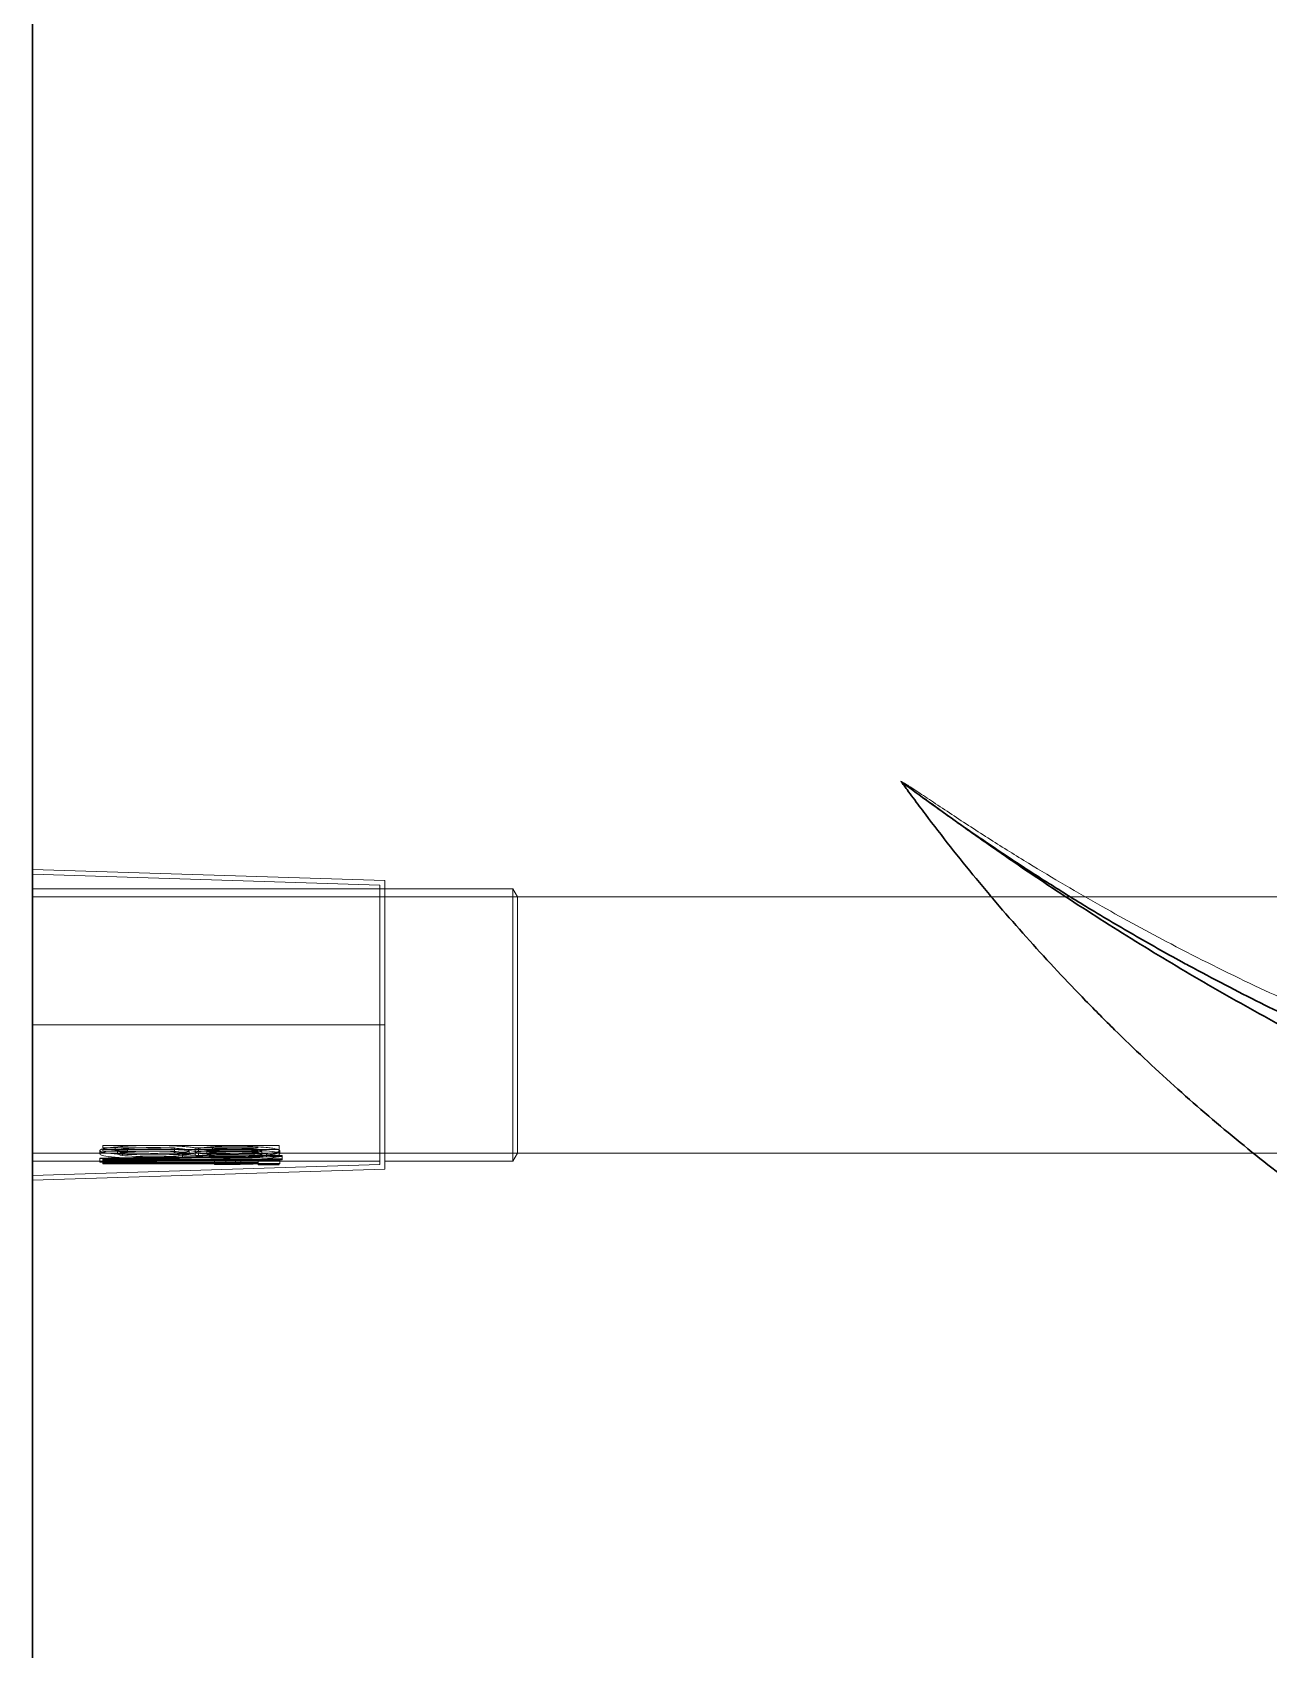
# Model space of a CAD drawing. Header units: millimetres. Extents: x 0 to 1749, y -46 to 1352.
# Drawn here: x 254.7 to 293.3, y 290.8 to 341.3 of the extents above; entities that cross this region are included whole.
import ezdxf
from ezdxf.lldxf.tags import DXFTag

# ---------------------------------------------------------------- set-up
doc = ezdxf.new("R2010")
doc.units = ezdxf.units.MM
doc.layers.add('1', color=7, linetype='Continuous', true_color=0xffffff)
tags = doc.linetypes.add('DASHED', pattern=[25.72, 12.86, -12.86]).pattern_tags.tags
tags[6:7] = [DXFTag(74, 4), DXFTag(75, 0), DXFTag(340, '0'), DXFTag(46, 0.0), DXFTag(50, 0.0), DXFTag(44, 0.0), DXFTag(45, 0.0)]
tags[4:5] = [DXFTag(74, 4), DXFTag(75, 0), DXFTag(340, '0'), DXFTag(46, 0.0), DXFTag(50, 0.0), DXFTag(44, 0.0), DXFTag(45, 0.0)]

msp = doc.modelspace()

# ---------------------------------------------------------------- linework, layer by layer
at = {"layer": '1', "color": 7, "linetype": 'Continuous', "lineweight": 30}
msp.add_line((254.73953, 409.29535), (254.73953, 274.29535), dxfattribs=at)
at = {"layer": '1', "color": 7, "linetype": 'DASHED', "lineweight": 20, "ltscale": 0.125}
for p, q in [((254.73953, 315.14535), (265.73953, 314.80158)), ((265.58953, 314.6562), (254.73953, 314.99528)), ((265.58953, 314.54535), (254.73953, 314.54535)), ((265.58953, 314.54535), (265.58953, 314.6562)), ((265.58953, 310.29514), (265.58953, 314.54535)), ((265.73953, 314.54535), (265.58953, 314.54535)), ((265.73953, 314.80158), (265.73953, 314.54535)), ((265.73953, 310.29514), (265.73953, 314.54535)), ((269.73953, 314.54535), (265.73953, 314.54535)), ((269.88387, 314.29535), (269.73953, 314.54535)), ((269.73953, 314.54535), (269.73953, 310.29535)), ((298.73953, 314.29535), (254.73953, 314.29535)), ((269.88387, 306.29535), (269.88387, 314.29535)), ((298.73953, 314.29535), (269.88387, 314.29535)), ((254.73953, 310.29535), (265.73953, 310.29535)), ((265.58953, 310.29535), (265.58953, 305.9345)), ((265.73953, 310.29535), (265.73953, 305.78912)), ((269.73953, 310.29535), (269.73953, 306.04535)), ((256.93953, 306.53269), (262.43953, 306.53269)), ((256.93953, 306.46198), (256.93953, 306.53269)), ((259.17577, 306.46198), (256.93953, 306.46198)), ((257.32555, 306.48305), (257.32555, 306.37336)), ((257.7127, 306.43628), (257.7127, 306.33272)), ((259.82402, 306.46198), (259.82402, 306.35319)), ((261.79015, 306.46198), (259.82402, 306.46198)), ((259.92193, 306.43367), (259.92193, 306.33037)), ((260.3586, 306.49004), (260.3586, 306.37922)), ((260.42612, 306.42189), (260.42612, 306.31965)), ((254.73953, 306.29535), (258.00709, 306.29535)), ((254.73953, 306.04535), (261.07381, 306.04535)), ((254.73953, 305.59542), (265.58953, 305.9345)), ((256.84612, 306.36819), (256.84612, 306.26939)), ((256.84612, 306.13833), (256.84612, 306.03689)), ((256.93953, 306.09994), (261.79015, 306.09994)), ((256.93953, 306.07831), (256.93953, 306.09994)), ((256.93953, 306.07831), (256.93953, 306.07263)), ((261.79015, 306.07831), (256.93953, 306.07831)), ((256.93953, 306.07263), (256.93953, 305.9699)), ((262.46204, 306.07263), (256.93953, 306.07263)), ((256.93953, 306.05897), (261.24206, 306.05897)), ((257.40096, 306.36874), (257.40096, 306.26946)), ((257.54951, 306.32413), (257.54951, 306.22224)), ((258.954, 306.29535), (411.73953, 306.29535)), ((259.31419, 306.30743), (259.31419, 306.20376)), ((259.42899, 306.25788), (259.42899, 306.14483)), ((259.62932, 306.26709), (259.62932, 306.36692)), ((259.92193, 306.31024), (259.92193, 306.20692)), ((260.18078, 306.3685), (260.18078, 306.26859)), ((260.42838, 306.04575), (260.42838, 305.93706)), ((260.42838, 306.04575), (261.08113, 306.04575)), ((260.77726, 306.05038), (260.77726, 305.94859)), ((261.07381, 306.04535), (265.58953, 306.04535)), ((261.08113, 306.04575), (261.08113, 305.93706)), ((261.24206, 306.05897), (261.24206, 305.95896)), ((261.65848, 306.21647), (261.65848, 306.31886)), ((261.79015, 306.17813), (262.43953, 306.17813)), ((261.79015, 306.09994), (261.79015, 306.07831)), ((261.79015, 306.04805), (261.79015, 305.92336)), ((262.43953, 306.04805), (261.79015, 306.04805)), ((261.90607, 306.26759), (261.90607, 306.36782)), ((262.05238, 306.28286), (262.05238, 306.17538)), ((262.46204, 306.26635), (262.46204, 306.36735)), ((262.46204, 306.07263), (262.46204, 305.9699)), ((262.53294, 306.22058), (262.53294, 306.11447)), ((265.73953, 306.04535), (269.73953, 306.04535)), ((269.73953, 306.04535), (269.88387, 306.29535)), ((269.88387, 306.29535), (411.73953, 306.29535)), ((254.73953, 305.44535), (265.73953, 305.78912))]:
    msp.add_line(p, q, dxfattribs=at)
for centre, major_axis, ratio, start_param, end_param in [((241.30926, 310.29535), (74.68344, 0), 0.05690686, 4.92195575, 4.9795963), ((243.28057, 310.29535), (74.52532, 0), 0.0570276, 4.89543547, 4.97368548), ((241.30926, 310.29535), (74.68344, 0), 0.05690686, 4.98415798, 5.00054198)]:
    msp.add_ellipse(centre, major_axis=major_axis, ratio=ratio, start_param=start_param, end_param=end_param, dxfattribs=at)
at = {"layer": '1', "color": 7, "linetype": 'Continuous', "lineweight": 30}
for points, knots in [([(281.85195, 317.89537), (281.85193, 317.89537), (281.85191, 317.89538), (281.85189, 317.89538), (281.8518, 317.89538), (281.85179, 317.89537), (281.85179, 317.89537), (281.85175, 317.8953), (281.85175, 317.89529), (281.85176, 317.89524), (281.85178, 317.89521), (281.85438, 317.89039), (281.8599, 317.88791), (281.88341, 317.86898), (281.90311, 317.854), (282.0198, 317.76492), (282.11785, 317.69221), (282.63878, 317.30702), (283.06591, 317.00024), (283.9713, 316.36265), (284.45066, 316.03326), (285.41589, 315.38649), (285.90181, 315.06904), (286.79548, 314.50015), (287.2021, 314.24684), (288.10486, 313.69665), (288.60217, 313.40158), (289.60341, 312.82346), (290.10742, 312.54037), (290.6854, 312.22468), (290.75619, 312.18617), (291.20654, 311.94213), (291.58789, 311.73982), (292.33691, 311.35089), (292.70446, 311.16395), (293.42134, 310.80686), (293.77052, 310.63636), (294.44469, 310.31369), (294.76957, 310.16124), (295.387, 309.87585), (295.67935, 309.74245), (296.2252, 309.49501), (296.47819, 309.37985), (296.95432, 309.17058), (297.1774, 309.07612), (297.45107, 308.97044), (297.49899, 308.95232), (297.76006, 308.85573), (297.97571, 308.78368), (298.41025, 308.65354), (298.62935, 308.59533), (299.07059, 308.49258), (299.29294, 308.44798), (299.74049, 308.37228), (299.96589, 308.34118), (300.41934, 308.2924), (300.6476, 308.27478), (301.10291, 308.25318), (301.33015, 308.24909), (301.79525, 308.25418), (302.03332, 308.26401), (302.50795, 308.29782), (302.74473, 308.32179), (303.21674, 308.38361), (303.45216, 308.42151), (303.92134, 308.51098), (304.1553, 308.56262), (304.62079, 308.6793), (304.85249, 308.74445), (305.23862, 308.86491), (305.39425, 308.91678), (305.77389, 309.05155), (305.99684, 309.13784), (306.43311, 309.32135), (306.64671, 309.41845), (307.06512, 309.62376), (307.27019, 309.73191), (307.68357, 309.96588), (307.89135, 310.09297), (308.59183, 310.54446), (309.07638, 310.88144), (309.86787, 311.39969), (310.16649, 311.59361), (311.05912, 312.16816), (311.65542, 312.54528), (312.85235, 313.2873), (313.45299, 313.65228), (314.65692, 314.36755), (315.26025, 314.7179), (316.4779, 315.40902), (317.09231, 315.74976), (318.19623, 316.3481), (318.68453, 316.60803), (319.77042, 317.17543), (320.36901, 317.48105), (321.56956, 318.07947), (322.17154, 318.37234), (323.37889, 318.94516), (323.9843, 319.22518), (325.19853, 319.77216), (325.8074, 320.0392), (327.02859, 320.5601), (327.64097, 320.81404), (328.87667, 321.31163), (329.50011, 321.55518), (330.70705, 322.01206), (331.29026, 322.22632), (332.45787, 322.64215), (333.0423, 322.84379), (334.2123, 323.23436), (334.79789, 323.42337), (335.97013, 323.78867), (336.55681, 323.96504), (337.73116, 324.30503), (338.31888, 324.46873), (339.49526, 324.78333), (340.08398, 324.9343), (341.26237, 325.22336), (341.85209, 325.36151), (343.03248, 325.62481), (343.62321, 325.75002), (344.8056, 325.9873), (345.39732, 326.09943), (346.58163, 326.31049), (347.17427, 326.40947), (348.36035, 326.59411), (348.95385, 326.67982), (350.14156, 326.83782), (350.73585, 326.91013), (351.92507, 327.0412), (352.52008, 327.09998), (353.32577, 327.17024), (353.53597, 327.18772), (354.33272, 327.25069), (354.91977, 327.29037), (356.09275, 327.35617), (356.67875, 327.38234), (357.84913, 327.42104), (358.43359, 327.43362), (359.13534, 327.44047), (359.2526, 327.44133), (359.36987, 327.44192)], [0, 0, 0, 0, 0.0000016, 0.0000016, 0.0000016, 0.00000279, 0.00000279, 0.00000279, 0.00000395, 0.00000395, 0.00000513, 0.00000513, 0.00019715, 0.00019715, 0.00107008, 0.00107008, 0.00537655, 0.00537655, 0.02392906, 0.02392906, 0.04445342, 0.04445342, 0.0649397, 0.0649397, 0.08184518, 0.08184518, 0.10224834, 0.10224834, 0.12264596, 0.12264596, 0.12548908, 0.12548908, 0.14072433, 0.14072433, 0.15528606, 0.15528606, 0.16901203, 0.16901203, 0.18168842, 0.18168842, 0.19303881, 0.19303881, 0.20285531, 0.20285531, 0.21139729, 0.21139729, 0.21320072, 0.21320072, 0.22123437, 0.22123437, 0.22930717, 0.22930717, 0.2374132, 0.2374132, 0.24554607, 0.24554607, 0.25369895, 0.25369895, 0.261735, 0.261735, 0.27015732, 0.27015732, 0.27862476, 0.27862476, 0.2871327, 0.2871327, 0.29567674, 0.29567674, 0.30422731, 0.30422731, 0.31002437, 0.31002437, 0.31848328, 0.31848328, 0.32684368, 0.32684368, 0.33513515, 0.33513515, 0.34384885, 0.34384885, 0.3649338, 0.3649338, 0.37766649, 0.37766649, 0.40290926, 0.40290926, 0.42806654, 0.42806654, 0.45304277, 0.45304277, 0.47818867, 0.47818867, 0.49797785, 0.49797785, 0.52202535, 0.52202535, 0.5459959, 0.5459959, 0.56988911, 0.56988911, 0.59370459, 0.59370459, 0.61744194, 0.61744194, 0.64138805, 0.64138805, 0.66363299, 0.66363299, 0.68581933, 0.68581933, 0.70794449, 0.70794449, 0.73000594, 0.73000594, 0.75200156, 0.75200156, 0.77392984, 0.77392984, 0.79578983, 0.79578983, 0.81758084, 0.81758084, 0.83930138, 0.83930138, 0.86094828, 0.86094828, 0.88251817, 0.88251817, 0.90400767, 0.90400767, 0.92541338, 0.92541338, 0.93294965, 0.93294965, 0.95396639, 0.95396639, 0.97492608, 0.97492608, 0.99581142, 0.99581142, 1, 1, 1, 1]), ([(359.73953, 322.92035), (358.84678, 322.92035), (357.95473, 322.90833), (356.17196, 322.86082), (355.28124, 322.82531), (353.50117, 322.73066), (352.61182, 322.67149), (351.2788, 322.56487), (350.83463, 322.52635), (350.16864, 322.46411), (349.94663, 322.44262), (349.50293, 322.39815), (349.28129, 322.3752), (348.17421, 322.25679), (347.29206, 322.1505), (345.53459, 321.91528), (344.65928, 321.78634), (342.04358, 321.36573), (340.31342, 321.04017), (337.7381, 320.48569), (336.88298, 320.28983), (335.17931, 319.87631), (334.33075, 319.65865), (331.7949, 318.97287), (328.44001, 317.97102), (324.31209, 316.49837), (321.45711, 315.35097), (320.03826, 314.74803), (319.43204, 314.48335), (319.12923, 314.34997), (319.02836, 314.3053), (318.82673, 314.21585), (318.32289, 313.99181), (317.82049, 313.76521), (317.21984, 313.4888), (317.02, 313.39591), (316.62118, 313.20835), (316.02419, 312.92439), (315.43048, 312.63304), (314.83836, 312.33724), (314.64126, 312.2379), (314.24748, 312.03782), (313.26415, 311.53409), (312.28625, 311.01314), (311.11743, 310.37309), (310.53418, 310.04935), (309.95258, 309.72032), (309.5652, 309.49984), (309.37169, 309.38901), (308.79355, 309.05097), (308.41138, 308.81804), (307.6228, 308.40078), (307.21612, 308.21704), (306.58834, 307.97669), (306.37613, 307.90244), (305.94597, 307.76528), (305.72803, 307.70236), (305.39675, 307.61658), (305.23002, 307.57585), (305.06162, 307.53841), (304.94898, 307.51418), (304.89256, 307.50246), (304.61062, 307.44591), (304.15917, 307.36835), (303.70705, 307.31621), (303.2546, 307.27682), (303.02821, 307.26349), (302.34855, 307.24252), (301.89477, 307.25381), (301.32665, 307.30033), (301.21298, 307.31126), (301.04241, 307.33013), (300.9855, 307.33683), (300.87203, 307.35103), (300.58897, 307.38851), (300.30911, 307.43582), (299.64343, 307.56795), (299.20762, 307.68075), (298.56588, 307.88721), (298.35397, 307.96225), (298.03914, 308.08426), (297.9347, 308.12651), (297.72683, 308.21419), (297.62343, 308.25966), (297.41756, 308.35356), (297.31505, 308.40193), (297.11084, 308.50066), (296.90774, 308.6012), (296.70609, 308.70388), (296.50478, 308.8069), (296.40427, 308.85852), (295.90203, 309.11647), (295.50164, 309.32297), (294.90436, 309.63525), (294.70583, 309.73977), (294.31003, 309.94998), (293.32364, 310.47827), (292.35269, 311.02039), (291.20213, 311.68424), (290.82103, 311.90773), (290.06362, 312.35913), (289.68785, 312.58671), (288.56935, 313.27484), (287.83532, 313.74085), (286.38917, 314.68655), (285.67705, 315.16624), (284.79955, 315.77357), (284.62468, 315.89541), (284.27619, 316.13985), (284.10256, 316.26245), (283.8429, 316.44676), (283.75648, 316.50826), (283.62699, 316.60061), (283.58384, 316.63142), (283.49768, 316.69301), (283.45472, 316.72376), (283.36942, 316.7849), (283.32711, 316.81528), (283.24342, 316.87546), (283.16062, 316.93511), (283.07965, 316.99363), (282.99963, 317.05154), (282.96034, 317.08002), (282.84474, 317.16394), (282.77067, 317.21787), (282.65719, 317.3007), (282.61576, 317.33099), (282.57552, 317.36045)], [0, 0, 0, 0, 0.03205128, 0.03205128, 0.06410256, 0.06410256, 0.09615385, 0.09615385, 0.11217949, 0.11217949, 0.12019231, 0.12019231, 0.12820513, 0.12820513, 0.16025641, 0.16025641, 0.19230769, 0.19230769, 0.25641026, 0.25641026, 0.28846154, 0.28846154, 0.32051282, 0.32051282, 0.38461539, 0.44871795, 0.48076923, 0.49679487, 0.50480769, 0.50480769, 0.5088141, 0.5088141, 0.51282051, 0.52884616, 0.52884616, 0.53685898, 0.53685898, 0.5448718, 0.56089744, 0.56089744, 0.56891026, 0.56891026, 0.57692308, 0.60897436, 0.60897436, 0.625, 0.63301282, 0.63301282, 0.64102564, 0.64102564, 0.65705128, 0.65705128, 0.67307692, 0.67307692, 0.68108975, 0.68108975, 0.68910257, 0.68910257, 0.69310898, 0.69511218, 0.69511218, 0.69711539, 0.69711539, 0.70512821, 0.71314103, 0.71314103, 0.72115385, 0.72115385, 0.73717949, 0.73717949, 0.7411859, 0.7411859, 0.7431891, 0.7431891, 0.74519231, 0.75320513, 0.75320513, 0.76923077, 0.76923077, 0.77724359, 0.77724359, 0.78125, 0.78125, 0.78525641, 0.78525641, 0.78926282, 0.78926282, 0.79326923, 0.79727564, 0.79727564, 0.80128205, 0.80128205, 0.81730769, 0.81730769, 0.82532051, 0.82532051, 0.83333334, 0.86538462, 0.86538462, 0.88141026, 0.88141026, 0.8974359, 0.8974359, 0.92948718, 0.92948718, 0.96153846, 0.96153846, 0.96955128, 0.96955128, 0.9775641, 0.9775641, 0.98157052, 0.98157052, 0.98357372, 0.98357372, 0.98557693, 0.98557693, 0.98758013, 0.98758013, 0.98958334, 0.99158654, 0.99158654, 0.99358975, 0.99358975, 0.99759616, 0.99759616, 1, 1, 1, 1]), ([(296.42453, 303.71476), (296.05678, 303.92351), (295.70115, 304.15497), (295.26422, 304.45856), (295.17722, 304.52), (295.0038, 304.64397), (294.91736, 304.70653), (294.74505, 304.83231), (294.65916, 304.89551), (294.48776, 305.02235), (293.71831, 305.59526), (292.29596, 306.71348), (290.3632, 308.3795), (289.12346, 309.54681), (288.36356, 310.2937), (288.21232, 310.44395), (287.91134, 310.74616), (287.76161, 310.89812), (287.315, 311.35618), (287.0206, 311.6646), (286.14722, 312.59892), (285.57809, 313.23383), (284.88275, 314.0422), (284.74446, 314.20463), (284.46964, 314.53084), (284.33311, 314.69463), (283.92618, 315.1881), (283.65847, 315.51988), (283.13014, 316.18902), (282.73923, 316.69506), (282.29251, 317.29276), (282.07149, 317.59344), (281.96156, 317.74424), (281.90675, 317.81976), (281.87937, 317.85755), (281.8657, 317.87645), (281.85984, 317.88455), (281.85593, 317.88995), (281.85395, 317.89269), (281.85203, 317.89535)], [0, 0, 0, 0, 0.0625, 0.0625, 0.078125, 0.078125, 0.09375, 0.09375, 0.109375, 0.109375, 0.125, 0.25, 0.375, 0.5, 0.5, 0.53125, 0.53125, 0.5625, 0.5625, 0.625, 0.625, 0.75, 0.75, 0.78125, 0.78125, 0.8125, 0.8125, 0.875, 0.875, 0.9375, 0.96875, 0.984375, 0.9921875, 0.99609375, 0.99804688, 0.99902344, 0.99951172, 0.99951172, 1, 1, 1, 1])]:
    msp.add_open_spline(points, degree=3, knots=knots, dxfattribs=at)
at = {"layer": '1', "color": 7, "linetype": 'DASHED', "lineweight": 20, "ltscale": 0.125}
for points, knots in [([(282.57552, 317.36045), (282.54869, 317.38009), (282.52239, 317.39937), (282.46443, 317.44189), (282.43308, 317.46492), (282.38737, 317.49853), (282.37233, 317.5096), (282.34282, 317.53132), (282.32836, 317.54197), (282.25754, 317.59417), (282.20556, 317.63257), (282.11103, 317.70254), (282.06847, 317.73411), (282.01217, 317.77593), (281.99467, 317.78894), (281.97042, 317.80699), (281.96267, 317.81276), (281.94786, 317.82379), (281.94079, 317.82905), (281.90745, 317.85391), (281.88697, 317.86921), (281.86615, 317.88477), (281.86087, 317.88872), (281.85382, 317.89401), (281.85203, 317.89535), (281.85202, 317.89535)], [0, 0, 0, 0, 0.06250016, 0.06250016, 0.14062514, 0.14062514, 0.17968764, 0.17968764, 0.21875013, 0.21875013, 0.3750001, 0.3750001, 0.53125008, 0.53125008, 0.60937507, 0.60937507, 0.64843756, 0.64843756, 0.68750005, 0.68750005, 0.84375003, 0.84375003, 0.92187501, 0.92187501, 1, 1, 1, 1]), ([(318.91713, 316.73154), (318.53782, 316.53648), (317.39479, 315.94074), (315.56103, 314.94762), (313.57232, 313.81559), (311.90822, 312.83199), (310.53379, 311.99617), (309.11406, 311.12724), (307.7892, 310.25519), (306.37175, 309.61466), (304.75267, 309.07226), (302.69713, 308.70705), (300.29968, 308.75203), (297.84038, 309.28527), (295.43692, 310.37031), (292.82875, 311.52325), (290.40655, 312.73811), (288.05147, 314.01581), (286.18156, 315.11529), (284.62699, 316.08373), (283.62641, 316.73371), (282.86158, 317.2425), (282.37017, 317.57046), (282.05826, 317.77555), (281.90245, 317.87175), (281.86321, 317.8916), (281.85203, 317.89535)], [0, 0, 0, 0, 0.03019867, 0.09128625, 0.14784126, 0.19251774, 0.22852247, 0.26215268, 0.31144894, 0.34189344, 0.37331593, 0.43333888, 0.48931801, 0.54205476, 0.60983398, 0.67489443, 0.74429531, 0.80280703, 0.86694125, 0.90080835, 0.9358283, 0.95310263, 0.96954835, 0.98508428, 0.99257075, 1, 1, 1, 1]), ([(257.32555, 306.48305), (257.29216, 306.47973), (257.25893, 306.47618), (257.19292, 306.46843), (257.16015, 306.46423), (257.09526, 306.4549), (257.06308, 306.44977), (257.01631, 306.44103), (257.00095, 306.43795), (256.97087, 306.43129), (256.95615, 306.42773), (256.92766, 306.4199), (256.91378, 306.41559), (256.89483, 306.40852), (256.88881, 306.40605), (256.87754, 306.40085), (256.87225, 306.39809), (256.86287, 306.3923), (256.8588, 306.3893), (256.85217, 306.38303), (256.84965, 306.37976), (256.84652, 306.37321), (256.84588, 306.36988), (256.8465, 306.36326), (256.84775, 306.36005), (256.85211, 306.35378), (256.85525, 306.35072), (256.86288, 306.34503), (256.86738, 306.34237), (256.87748, 306.33732), (256.88312, 306.33493), (256.8951, 306.33044), (256.90142, 306.32834), (256.92118, 306.32241), (256.93542, 306.3189), (256.96464, 306.31258), (256.97971, 306.30975), (257.0258, 306.30193), (257.05783, 306.29758), (257.12251, 306.28989), (257.15526, 306.28656), (257.22126, 306.28055), (257.25452, 306.27786), (257.3214, 306.27294), (257.35501, 306.27071), (257.45588, 306.26452), (257.5233, 306.26108), (257.65844, 306.25523), (257.72615, 306.25281), (257.92962, 306.24673), (258.06572, 306.24422), (258.33854, 306.24125), (258.47539, 306.2408), (258.7486, 306.24146), (258.88505, 306.24262), (259.08937, 306.24639), (259.15741, 306.24799), (259.29334, 306.25212), (259.36122, 306.25466), (259.42899, 306.25788)], [0, 0, 0, 0, 0.03125, 0.03125, 0.0625, 0.0625, 0.09375, 0.09375, 0.109375, 0.109375, 0.125, 0.125, 0.140625, 0.140625, 0.1484375, 0.1484375, 0.15625, 0.15625, 0.1640625, 0.1640625, 0.171875, 0.171875, 0.1796875, 0.1796875, 0.1875, 0.1875, 0.1953125, 0.1953125, 0.203125, 0.203125, 0.2109375, 0.2109375, 0.21875, 0.21875, 0.234375, 0.234375, 0.25, 0.25, 0.28125, 0.28125, 0.3125, 0.3125, 0.34375, 0.34375, 0.375, 0.375, 0.4375, 0.4375, 0.5, 0.5, 0.625, 0.625, 0.75, 0.75, 0.875, 0.875, 0.9375, 0.9375, 1, 1, 1, 1]), ([(259.92193, 306.43367), (259.89858, 306.44002), (259.87438, 306.44557), (259.82491, 306.45566), (259.79964, 306.46018), (259.74833, 306.4685), (259.72229, 306.47228), (259.66964, 306.47928), (259.64299, 306.48249), (259.56289, 306.4914), (259.50914, 306.49637), (259.40117, 306.50505), (259.34696, 306.50875), (259.2382, 306.51519), (259.18365, 306.51792), (259.07426, 306.52256), (259.0194, 306.52448), (258.8549, 306.52916), (258.74518, 306.5309), (258.58057, 306.532), (258.52569, 306.53211), (258.41591, 306.53188), (258.36102, 306.53153), (258.19631, 306.52968), (258.08643, 306.52738), (257.86758, 306.52016), (257.75849, 306.51522), (257.54124, 306.50196), (257.43307, 306.49364), (257.32555, 306.48305)], [0, 0, 0, 0, 0.03125, 0.03125, 0.0625, 0.0625, 0.09375, 0.09375, 0.125, 0.125, 0.1875, 0.1875, 0.25, 0.25, 0.3125, 0.3125, 0.375, 0.375, 0.5, 0.5, 0.5625, 0.5625, 0.625, 0.625, 0.75, 0.75, 0.875, 0.875, 1, 1, 1, 1]), ([(257.32555, 306.37336), (257.6463, 306.39994), (258.04133, 306.41328), (258.85164, 306.41328), (259.14428, 306.40631), (259.63382, 306.37795), (259.81164, 306.35741), (259.92193, 306.33037)], [0, 0, 0, 0, 0.40954475, 0.40954475, 0.70543594, 0.70543594, 1, 1, 1, 1]), ([(257.54951, 306.32413), (257.52687, 306.32716), (257.50465, 306.33053), (257.47265, 306.33663), (257.46218, 306.33884), (257.44214, 306.34386), (257.43267, 306.34662), (257.42008, 306.3515), (257.41614, 306.35326), (257.40939, 306.35703), (257.40651, 306.35906), (257.40239, 306.36341), (257.4012, 306.36566), (257.40088, 306.36915), (257.40102, 306.37034), (257.40168, 306.37265), (257.40223, 306.37379), (257.40445, 306.37718), (257.40678, 306.37941), (257.41259, 306.38357), (257.41606, 306.38552), (257.42777, 306.39108), (257.43685, 306.39424), (257.45145, 306.39855), (257.45651, 306.39992), (257.46675, 306.40249), (257.47194, 306.40371), (257.48767, 306.40718), (257.49835, 306.40927), (257.53081, 306.41509), (257.55296, 306.4184), (257.59783, 306.42438), (257.62055, 306.42705), (257.66637, 306.43196), (257.68947, 306.43419), (257.7127, 306.43628)], [0, 0, 0, 0, 0.125, 0.125, 0.1875, 0.1875, 0.25, 0.25, 0.28125, 0.28125, 0.3125, 0.3125, 0.34375, 0.34375, 0.359375, 0.359375, 0.375, 0.375, 0.40625, 0.40625, 0.4375, 0.4375, 0.5, 0.5, 0.53125, 0.53125, 0.5625, 0.5625, 0.625, 0.625, 0.75, 0.75, 0.875, 0.875, 1, 1, 1, 1]), ([(257.7127, 306.43628), (257.76124, 306.44067), (257.80982, 306.44432), (257.90703, 306.45053), (257.95566, 306.45308), (258.10162, 306.45946), (258.19901, 306.46203), (258.34518, 306.4642), (258.39391, 306.46463), (258.49141, 306.46502), (258.54017, 306.46499), (258.68647, 306.46417), (258.78406, 306.46264), (258.93054, 306.45827), (258.97938, 306.45646), (259.05268, 306.45309), (259.07712, 306.45185), (259.12601, 306.44914), (259.15047, 306.44766), (259.22356, 306.44282), (259.2962, 306.43719), (259.36792, 306.43003), (259.41544, 306.42477), (259.43906, 306.42191), (259.47413, 306.41703), (259.48577, 306.4153), (259.50887, 306.41159), (259.52034, 306.4096), (259.54273, 306.4053), (259.55368, 306.40299), (259.57482, 306.39786), (259.58507, 306.39503), (259.59929, 306.39015), (259.60376, 306.38844), (259.612, 306.38477), (259.61579, 306.3828), (259.62223, 306.37859), (259.62483, 306.37638), (259.62841, 306.3717), (259.62932, 306.36932), (259.62931, 306.36572), (259.62907, 306.36452), (259.62812, 306.36217), (259.62741, 306.36102), (259.62556, 306.35876), (259.6244, 306.35765), (259.62173, 306.35551), (259.62022, 306.35449), (259.61526, 306.35152), (259.61134, 306.34968), (259.60279, 306.34627), (259.59819, 306.34471), (259.58852, 306.34179), (259.58344, 306.34042), (259.57304, 306.33787), (259.56772, 306.33668), (259.55147, 306.3333), (259.54027, 306.33131), (259.50597, 306.3258), (259.48251, 306.32281), (259.43514, 306.3175), (259.41117, 306.3152), (259.36292, 306.31102), (259.33862, 306.30915), (259.31419, 306.30743)], [0, 0, 0, 0, 0.0625, 0.0625, 0.125, 0.125, 0.25, 0.25, 0.3125, 0.3125, 0.375, 0.375, 0.5, 0.5, 0.5625, 0.5625, 0.59375, 0.59375, 0.625, 0.625, 0.6875, 0.71875, 0.71875, 0.75, 0.75, 0.765625, 0.765625, 0.78125, 0.78125, 0.796875, 0.796875, 0.8125, 0.8125, 0.8203125, 0.8203125, 0.828125, 0.828125, 0.8359375, 0.8359375, 0.84375, 0.84375, 0.84765625, 0.84765625, 0.8515625, 0.8515625, 0.85546875, 0.85546875, 0.859375, 0.859375, 0.8671875, 0.8671875, 0.875, 0.875, 0.8828125, 0.8828125, 0.890625, 0.890625, 0.90625, 0.90625, 0.9375, 0.9375, 0.96875, 0.96875, 1, 1, 1, 1]), ([(261.59883, 306.2167), (261.47927, 306.21341), (261.35968, 306.21117), (261.12043, 306.20822), (261.00078, 306.20751), (260.76143, 306.20729), (260.64173, 306.20772), (260.46215, 306.20937), (260.40228, 306.21009), (260.28253, 306.21194), (260.22261, 306.21307), (260.0433, 306.21716), (259.92425, 306.22082), (259.77634, 306.22721), (259.74681, 306.22857), (259.68783, 306.23152), (259.65838, 306.23307), (259.59969, 306.2366), (259.57045, 306.23858), (259.52681, 306.24199), (259.5123, 306.24321), (259.48336, 306.24582), (259.46891, 306.24722), (259.42595, 306.25174), (259.39788, 306.25514), (259.35703, 306.26118), (259.34362, 306.26334), (259.31735, 306.26808), (259.30445, 306.27066), (259.27952, 306.27632), (259.26763, 306.27937), (259.24526, 306.28605), (259.23478, 306.28967), (259.22044, 306.29569), (259.2159, 306.29779), (259.20754, 306.3021), (259.2037, 306.30433), (259.1932, 306.31124), (259.18759, 306.31614), (259.17944, 306.32664), (259.1771, 306.33198), (259.17574, 306.34012), (259.17577, 306.34285), (259.17577, 306.34835), (259.17577, 306.36219), (259.17577, 306.39935), (259.17577, 306.43624), (259.17577, 306.46198)], [0, 0, 0, 0, 0.125, 0.125, 0.25, 0.25, 0.375, 0.375, 0.4375, 0.4375, 0.5, 0.5, 0.625, 0.625, 0.65625, 0.65625, 0.6875, 0.6875, 0.71875, 0.71875, 0.734375, 0.734375, 0.75, 0.75, 0.78125, 0.78125, 0.796875, 0.796875, 0.8125, 0.8125, 0.828125, 0.828125, 0.84375, 0.84375, 0.8515625, 0.8515625, 0.859375, 0.859375, 0.875, 0.875, 0.890625, 0.890625, 0.8984375, 0.8984375, 0.90625, 0.9375, 1, 1, 1, 1]), ([(260.3586, 306.49004), (260.32084, 306.48746), (260.28323, 306.48451), (260.20844, 306.47771), (260.17122, 306.47385), (260.11607, 306.46718), (260.09779, 306.46481), (260.06148, 306.45971), (260.04343, 306.45698), (259.99001, 306.44819), (259.95526, 306.44154), (259.92193, 306.43367)], [0, 0, 0, 0, 0.25, 0.25, 0.5, 0.5, 0.625, 0.625, 0.75, 0.75, 1, 1, 1, 1]), ([(260.44169, 306.31765), (260.43141, 306.31837), (260.42115, 306.31914), (260.39229, 306.3214), (260.37375, 306.32299), (260.33692, 306.32659), (260.31863, 306.32858), (260.28247, 306.33322), (260.26449, 306.33589), (260.23897, 306.34075), (260.23068, 306.34253), (260.21485, 306.34657), (260.20721, 306.34886), (260.1973, 306.3528), (260.19424, 306.3542), (260.18882, 306.35725), (260.1865, 306.35887), (260.18296, 306.36229), (260.18173, 306.36412), (260.1806, 306.36778), (260.18065, 306.36968), (260.1821, 306.37336), (260.18348, 306.37515), (260.18736, 306.37861), (260.18985, 306.38025), (260.19551, 306.38333), (260.19873, 306.38478), (260.20554, 306.38749), (260.20913, 306.38874), (260.22033, 306.39229), (260.22833, 306.39438), (260.24499, 306.39823), (260.25363, 306.39998), (260.27973, 306.4048), (260.29756, 306.4075), (260.33367, 306.41236), (260.35196, 306.41451), (260.38884, 306.41845), (260.40743, 306.42023), (260.42612, 306.42189)], [0, 0, 0, 0, 0.05208729, 0.05208729, 0.14687856, 0.14687856, 0.24166983, 0.24166983, 0.3364611, 0.3364611, 0.38385674, 0.38385674, 0.43125237, 0.43125237, 0.45495019, 0.45495019, 0.47864801, 0.47864801, 0.50234583, 0.50234583, 0.52604364, 0.52604364, 0.54974146, 0.54974146, 0.57343928, 0.57343928, 0.5971371, 0.5971371, 0.62083491, 0.62083491, 0.66823055, 0.66823055, 0.71562619, 0.71562619, 0.81041746, 0.81041746, 0.90520873, 0.90520873, 1, 1, 1, 1]), ([(262.05238, 306.28286), (262.08001, 306.28481), (262.1075, 306.28693), (262.16214, 306.29164), (262.18928, 306.29421), (262.24304, 306.30005), (262.26976, 306.30331), (262.32171, 306.31088), (262.347, 306.31515), (262.3769, 306.32174), (262.38279, 306.32312), (262.39435, 306.32605), (262.40004, 306.3276), (262.41647, 306.33251), (262.42658, 306.3361), (262.43972, 306.34225), (262.44378, 306.34445), (262.45077, 306.34904), (262.45374, 306.35144), (262.45844, 306.35651), (262.46011, 306.35914), (262.46202, 306.36446), (262.46228, 306.36719), (262.46135, 306.37267), (262.46018, 306.37536), (262.45648, 306.38065), (262.45392, 306.38327), (262.44769, 306.38832), (262.44405, 306.39072), (262.43592, 306.39534), (262.4314, 306.39757), (262.41706, 306.4039), (262.40652, 306.40767), (262.38422, 306.41463), (262.37245, 306.41782), (262.33586, 306.4268), (262.3103, 306.43189), (262.25797, 306.44107), (262.23132, 306.44513), (262.17756, 306.45256), (262.15041, 306.45593), (262.09575, 306.46217), (262.06821, 306.46505), (261.93016, 306.47848), (261.81901, 306.48653), (261.59575, 306.49875), (261.48363, 306.50291), (261.31493, 306.50694), (261.2586, 306.50791), (261.1458, 306.50919), (261.08934, 306.50951), (260.92017, 306.50959), (260.80754, 306.50839), (260.63891, 306.50388), (260.58275, 306.50192), (260.47056, 306.49689), (260.41454, 306.49382), (260.3586, 306.49004)], [0, 0, 0, 0, 0.03125, 0.03125, 0.0625, 0.0625, 0.09375, 0.09375, 0.125, 0.125, 0.1328125, 0.1328125, 0.140625, 0.140625, 0.15625, 0.15625, 0.1640625, 0.1640625, 0.171875, 0.171875, 0.1796875, 0.1796875, 0.1875, 0.1875, 0.1953125, 0.1953125, 0.203125, 0.203125, 0.2109375, 0.2109375, 0.21875, 0.21875, 0.234375, 0.234375, 0.25, 0.25, 0.28125, 0.28125, 0.3125, 0.3125, 0.34375, 0.34375, 0.375, 0.375, 0.5, 0.5, 0.625, 0.625, 0.6875, 0.6875, 0.75, 0.75, 0.875, 0.875, 0.9375, 0.9375, 1, 1, 1, 1]), ([(260.42612, 306.42189), (260.46382, 306.42522), (260.50155, 306.42804), (260.57705, 306.43285), (260.61482, 306.43485), (260.72821, 306.43986), (260.80388, 306.44189), (260.95532, 306.4441), (261.03109, 306.4443), (261.18273, 306.44325), (261.25859, 306.44193), (261.37247, 306.43829), (261.41045, 306.4368), (261.48645, 306.43313), (261.5245, 306.43095), (261.60001, 306.42578), (261.63753, 306.42281), (261.69337, 306.41755), (261.7119, 306.41566), (261.74873, 306.41148), (261.76703, 306.4092), (261.80324, 306.40398), (261.82124, 306.40104), (261.84689, 306.39581), (261.85524, 306.39392), (261.87125, 306.38968), (261.87902, 306.3873), (261.88919, 306.38324), (261.89234, 306.38181), (261.89795, 306.3787), (261.90037, 306.37704), (261.90404, 306.37355), (261.90528, 306.37171), (261.9063, 306.36802), (261.9061, 306.36612), (261.90437, 306.3625), (261.90285, 306.36076), (261.89864, 306.35741), (261.89604, 306.35587), (261.89012, 306.35298), (261.8868, 306.35163), (261.87985, 306.34914), (261.87619, 306.348), (261.86483, 306.34477), (261.85674, 306.34288), (261.83994, 306.33943), (261.83126, 306.33787), (261.80505, 306.33361), (261.78717, 306.33125), (261.75099, 306.32702), (261.73267, 306.32517), (261.69577, 306.32179), (261.67717, 306.32026), (261.65848, 306.31886)], [0, 0, 0, 0, 0.0625, 0.0625, 0.125, 0.125, 0.25, 0.25, 0.375, 0.375, 0.5, 0.5, 0.5625, 0.5625, 0.625, 0.625, 0.6875, 0.6875, 0.71875, 0.71875, 0.75, 0.75, 0.78125, 0.78125, 0.796875, 0.796875, 0.8125, 0.8125, 0.8203125, 0.8203125, 0.828125, 0.828125, 0.8359375, 0.8359375, 0.84375, 0.84375, 0.8515625, 0.8515625, 0.859375, 0.859375, 0.8671875, 0.8671875, 0.875, 0.875, 0.890625, 0.890625, 0.90625, 0.90625, 0.9375, 0.9375, 0.96875, 0.96875, 1, 1, 1, 1]), ([(262.43953, 306.53269), (262.43953, 306.48398), (262.43953, 306.43873), (262.43953, 306.38658), (262.43953, 306.37127), (262.43953, 306.35646), (262.43953, 306.34914), (262.43957, 306.34672), (262.43932, 306.34189), (262.43906, 306.33949), (262.43695, 306.32759), (262.43285, 306.31846), (262.42258, 306.30768), (262.42025, 306.30554), (262.41506, 306.30141), (262.4122, 306.29941), (262.40279, 306.29362), (262.39538, 306.29003), (262.38663, 306.28673)], [0, 0, 0, 0, 0.5, 0.5, 0.625, 0.6875, 0.6875, 0.71875, 0.71875, 0.75, 0.75, 0.875, 0.875, 0.90625, 0.90625, 0.9375, 0.9375, 1, 1, 1, 1]), ([(259.42899, 306.14483), (259.18702, 306.13032), (258.88766, 306.12311), (258.05033, 306.12311), (257.64855, 306.13645), (257.00593, 306.18971), (256.84612, 306.22476), (256.84612, 306.31163), (257.00593, 306.34668), (257.32555, 306.37336)], [0, 0, 0, 0, 0.19887617, 0.19887617, 0.46529519, 0.46529519, 0.73264759, 0.73264759, 1, 1, 1, 1]), ([(257.7127, 306.33272), (257.5045, 306.31596), (257.40096, 306.2946), (257.40096, 306.25215), (257.45047, 306.23665), (257.54951, 306.22224)], [0, 0, 0, 0, 0.60934183, 0.60934183, 1, 1, 1, 1]), ([(259.31419, 306.30743), (259.2413, 306.30227), (259.16803, 306.29846), (259.02102, 306.29253), (258.94727, 306.29042), (258.79943, 306.28738), (258.72529, 306.28646), (258.57692, 306.28551), (258.50277, 306.28546), (258.35456, 306.28628), (258.28049, 306.28717), (258.13245, 306.28999), (258.05839, 306.29191), (257.91084, 306.29691), (257.8374, 306.30003), (257.7283, 306.30679), (257.69211, 306.30939), (257.62028, 306.31569), (257.58464, 306.31938), (257.54951, 306.32413)], [0, 0, 0, 0, 0.125, 0.125, 0.25, 0.25, 0.375, 0.375, 0.5, 0.5, 0.625, 0.625, 0.75, 0.75, 0.875, 0.875, 0.9375, 0.9375, 1, 1, 1, 1]), ([(257.54951, 306.22224), (257.64743, 306.20782), (257.78698, 306.19691), (258.14712, 306.18232), (258.33394, 306.17862), (258.84151, 306.17862), (259.10374, 306.187), (259.31419, 306.20376)], [0, 0, 0, 0, 0.27491961, 0.27491961, 0.54983923, 0.54983923, 1, 1, 1, 1]), ([(259.31419, 306.20376), (259.52465, 306.22043), (259.62932, 306.24152), (259.62932, 306.29298), (259.52353, 306.31469), (259.09811, 306.3493), (258.82913, 306.35795), (258.18426, 306.35795), (257.91978, 306.34957), (257.7127, 306.33272)], [0, 0, 0, 0, 0.2465035, 0.2465035, 0.49912587, 0.49912587, 0.75174825, 0.75174825, 1, 1, 1, 1]), ([(259.42899, 306.25788), (259.47208, 306.25995), (259.51502, 306.2623), (259.60045, 306.2678), (259.64296, 306.27095), (259.70587, 306.27664), (259.7267, 306.2787), (259.76799, 306.28326), (259.7885, 306.28577), (259.82863, 306.29137), (259.84826, 306.29447), (259.88626, 306.30154), (259.90463, 306.30551), (259.92193, 306.31024)], [0, 0, 0, 0, 0.25, 0.25, 0.5, 0.5, 0.625, 0.625, 0.75, 0.75, 0.875, 0.875, 1, 1, 1, 1]), ([(259.82402, 306.35889), (259.82402, 306.35555), (259.82402, 306.35029), (259.82402, 306.34509), (259.82402, 306.34125), (259.82406, 306.33934), (259.82484, 306.33556), (259.82549, 306.33369), (259.82737, 306.32997), (259.8286, 306.32811), (259.83318, 306.32266), (259.83733, 306.31926), (259.84504, 306.31446), (259.84786, 306.31291), (259.85398, 306.3099), (259.85727, 306.30845), (259.86757, 306.30432), (259.87508, 306.30182), (259.89108, 306.29721), (259.89962, 306.2951), (259.91726, 306.29122), (259.92631, 306.28946), (259.95404, 306.2846), (259.97325, 306.2819), (260.00275, 306.27834), (260.01273, 306.27725), (260.03273, 306.2752), (260.04277, 306.27426), (260.07296, 306.27162), (260.09322, 306.27011), (260.13384, 306.26737), (260.15422, 306.26614), (260.21551, 306.26279), (260.25657, 306.26099), (260.33899, 306.25799), (260.38035, 306.25679), (260.46326, 306.25481), (260.50484, 306.25405), (260.5879, 306.25285), (260.62941, 306.25242), (260.71241, 306.25182), (260.75389, 306.25166), (260.83685, 306.25155), (260.87832, 306.25161), (261.00269, 306.25217), (261.08556, 306.25306), (261.25116, 306.25642), (261.33389, 306.25886), (261.41651, 306.26268)], [0, 0, 0, 0, 0.01521945, 0.024172, 0.024172, 0.03312455, 0.03312455, 0.0420771, 0.0420771, 0.05102965, 0.05102965, 0.06893475, 0.06893475, 0.0778873, 0.0778873, 0.08683985, 0.08683985, 0.10474495, 0.10474495, 0.12265006, 0.12265006, 0.14055516, 0.14055516, 0.17636536, 0.17636536, 0.19427046, 0.19427046, 0.21217556, 0.21217556, 0.24798576, 0.24798576, 0.28379596, 0.28379596, 0.35541637, 0.35541637, 0.42703677, 0.42703677, 0.49865717, 0.49865717, 0.57027758, 0.57027758, 0.64189798, 0.64189798, 0.71351839, 0.71351839, 0.85675919, 0.85675919, 1, 1, 1, 1]), ([(261.41651, 306.15348), (261.25332, 306.1443), (261.05637, 306.1398), (260.50828, 306.1398), (260.26182, 306.14758), (259.9118, 306.17855), (259.82402, 306.20469), (259.82402, 306.27879), (259.82402, 306.31599), (259.82402, 306.35319)], [0, 0, 0, 0, 0.19396715, 0.19396715, 0.46079026, 0.46079026, 0.72932442, 0.72932442, 1, 1, 1, 1]), ([(259.92193, 306.31024), (259.94175, 306.30636), (259.96202, 306.30294), (260.00321, 306.29676), (260.02413, 306.294), (260.08763, 306.28646), (260.13094, 306.2824), (260.21884, 306.2755), (260.26305, 306.27269), (260.3517, 306.26793), (260.39617, 306.26598), (260.52985, 306.26096), (260.61936, 306.25875), (260.79889, 306.25577), (260.88895, 306.25501), (261.06885, 306.25452), (261.15878, 306.25476), (261.33861, 306.25628), (261.42858, 306.25758), (261.60802, 306.26163), (261.69746, 306.26436), (261.87558, 306.27184), (261.96425, 306.27657), (262.05238, 306.28286)], [0, 0, 0, 0, 0.03125, 0.03125, 0.0625, 0.0625, 0.125, 0.125, 0.1875, 0.1875, 0.25, 0.25, 0.375, 0.375, 0.5, 0.5, 0.625, 0.625, 0.75, 0.75, 0.875, 0.875, 1, 1, 1, 1]), ([(262.05238, 306.17538), (261.78002, 306.15231), (261.44352, 306.14077), (260.77839, 306.14077), (260.55105, 306.14618), (260.17065, 306.16781), (260.02434, 306.18448), (259.92193, 306.20692)], [0, 0, 0, 0, 0.42926239, 0.42926239, 0.7146312, 0.7146312, 1, 1, 1, 1]), ([(260.42612, 306.31965), (260.26294, 306.3064), (260.18078, 306.28928), (260.18078, 306.24702), (260.26294, 306.22963), (260.59381, 306.20277), (260.80652, 306.1961), (261.29609, 306.1961), (261.49416, 306.20286), (261.65848, 306.21647)], [0, 0, 0, 0, 0.25185846, 0.25185846, 0.51134899, 0.51134899, 0.77083953, 0.77083953, 1, 1, 1, 1]), ([(260.3586, 306.37922), (260.54767, 306.38985), (260.76938, 306.39526), (261.42551, 306.39526), (261.76427, 306.38354), (262.32248, 306.33668), (262.46204, 306.30568), (262.46204, 306.22899), (262.32586, 306.19836), (262.05238, 306.17538)], [0, 0, 0, 0, 0.17540277, 0.17540277, 0.45048375, 0.45048375, 0.72556474, 0.72556474, 1, 1, 1, 1]), ([(261.65848, 306.21647), (261.82391, 306.23017), (261.90607, 306.24729), (261.90607, 306.28829), (261.82166, 306.30541), (261.48403, 306.33281), (261.27583, 306.33966), (260.79077, 306.33966), (260.59044, 306.33299), (260.42612, 306.31965)], [0, 0, 0, 0, 0.25341397, 0.25341397, 0.50571647, 0.50571647, 0.75801897, 0.75801897, 1, 1, 1, 1]), ([(260.77726, 306.05038), (260.71762, 306.04935), (260.65833, 306.04843), (260.57062, 306.04724), (260.54157, 306.04688), (260.48424, 306.04624), (260.45594, 306.04596), (260.42838, 306.04575)], [0, 0, 0, 0, 0.5, 0.5, 0.75, 0.75, 1, 1, 1, 1]), ([(261.24206, 306.05897), (261.16327, 306.05758), (261.08512, 306.0561), (260.93008, 306.05315), (260.85327, 306.05169), (260.77726, 306.05038)], [0, 0, 0, 0, 0.5, 0.5, 1, 1, 1, 1]), ([(261.08113, 306.04575), (261.1356, 306.04608), (261.19076, 306.04659), (261.30215, 306.04778), (261.35837, 306.04848), (261.47165, 306.04997), (261.52871, 306.05077), (261.6435, 306.05241), (261.70128, 306.05325), (261.87508, 306.0558), (261.99164, 306.05754), (262.22607, 306.06072), (262.34378, 306.06217), (262.46204, 306.0633)], [0, 0, 0, 0, 0.125, 0.125, 0.25, 0.25, 0.375, 0.375, 0.5, 0.5, 0.75, 0.75, 1, 1, 1, 1]), ([(262.46204, 305.96286), (262.22457, 305.96094), (261.97922, 305.95772), (261.4739, 305.94854), (261.25895, 305.94319), (261.08113, 305.93706)], [0, 0, 0, 0, 0.50110737, 0.50110737, 1, 1, 1, 1]), ([(261.41651, 306.26268), (261.44468, 306.26396), (261.47278, 306.26539), (261.52876, 306.26867), (261.55666, 306.27053), (261.59808, 306.27383), (261.61182, 306.27502), (261.63911, 306.27765), (261.65268, 306.27908), (261.6793, 306.2823), (261.69239, 306.28407), (261.71781, 306.28819), (261.73016, 306.2905), (261.74176, 306.29339)], [0, 0, 0, 0, 0.25, 0.25, 0.5, 0.5, 0.625, 0.625, 0.75, 0.75, 0.875, 0.875, 1, 1, 1, 1]), ([(262.38663, 306.28673), (262.37552, 306.28216), (262.36267, 306.27815), (262.3354, 306.27103), (262.32095, 306.26791), (262.29096, 306.26224), (262.27535, 306.25969), (262.24363, 306.25505), (262.22757, 306.25296), (262.17895, 306.2472), (262.14596, 306.24402), (262.07926, 306.23844), (262.04554, 306.23606), (261.97765, 306.23181), (261.94343, 306.22993), (261.87484, 306.22654), (261.84046, 306.22502), (261.73716, 306.22087), (261.66807, 306.21863), (261.59883, 306.2167)], [0, 0, 0, 0, 0.0625, 0.0625, 0.125, 0.125, 0.1875, 0.1875, 0.25, 0.25, 0.375, 0.375, 0.5, 0.5, 0.625, 0.625, 0.75, 0.75, 1, 1, 1, 1]), ([(261.59883, 306.09397), (261.82617, 306.10272), (262.00398, 306.11428), (262.25608, 306.14289), (262.34161, 306.16063), (262.38663, 306.18191)], [0, 0, 0, 0, 0.5, 0.5, 1, 1, 1, 1])]:
    msp.add_open_spline(points, degree=3, knots=knots, dxfattribs=at)
for points in [[(256.93953, 306.41022), (256.93953, 306.39121), (256.93953, 306.3722), (256.93953, 306.35319)], [(262.43953, 306.41022), (260.60619, 306.41022), (258.77286, 306.41022), (256.93953, 306.41022)], [(256.84612, 306.03689), (258.74172, 306.06275), (260.63733, 306.08861), (262.53294, 306.11447)], [(262.53294, 306.08813), (260.63733, 306.06222), (258.74172, 306.03631), (256.84612, 306.01039)], [(256.84612, 306.01039), (256.84612, 306.01923), (256.84612, 306.02806), (256.84612, 306.03689)], [(256.93953, 306.35319), (257.68494, 306.35319), (258.43035, 306.35319), (259.17577, 306.35319)], [(261.79015, 305.99928), (260.17328, 305.99928), (258.5564, 305.99928), (256.93953, 305.99928)], [(256.93953, 305.97759), (258.5564, 305.97759), (260.17328, 305.97759), (261.79015, 305.97759)], [(256.93953, 305.9699), (258.78036, 305.9699), (260.6212, 305.9699), (262.46204, 305.9699)], [(256.93953, 305.95896), (256.93953, 305.9626), (256.93953, 305.96625), (256.93953, 305.9699)], [(261.24206, 305.95896), (259.80789, 305.95896), (258.37371, 305.95896), (256.93953, 305.95896)], [(259.92193, 306.20692), (259.83415, 306.18006), (259.66983, 306.15943), (259.42899, 306.14483)], [(259.82402, 306.35319), (260.4794, 306.35319), (261.13477, 306.35319), (261.79015, 306.35319)], [(259.92193, 306.33037), (260.02434, 306.35218), (260.17065, 306.36849), (260.3586, 306.37922)], [(260.42838, 305.93706), (260.50603, 305.94047), (260.62195, 305.94432), (260.77726, 305.94859)], [(261.08113, 305.93706), (260.86354, 305.93706), (260.64596, 305.93706), (260.42838, 305.93706)], [(260.77726, 305.94859), (260.93257, 305.95288), (261.08788, 305.95633), (261.24206, 305.95896)], [(262.43953, 306.05328), (262.22307, 306.05328), (262.00661, 306.05328), (261.79015, 306.05328)], [(261.79015, 305.92336), (262.00661, 305.92336), (262.22307, 305.92336), (262.43953, 305.92336)], [(262.46204, 305.9699), (262.46204, 305.96756), (262.46204, 305.96521), (262.46204, 305.96286)], [(262.53294, 306.11447), (262.53294, 306.10569), (262.53294, 306.09691), (262.53294, 306.08813)]]:
    msp.add_open_spline(points, degree=3, dxfattribs=at)

doc.saveas('drawing.dxf')
